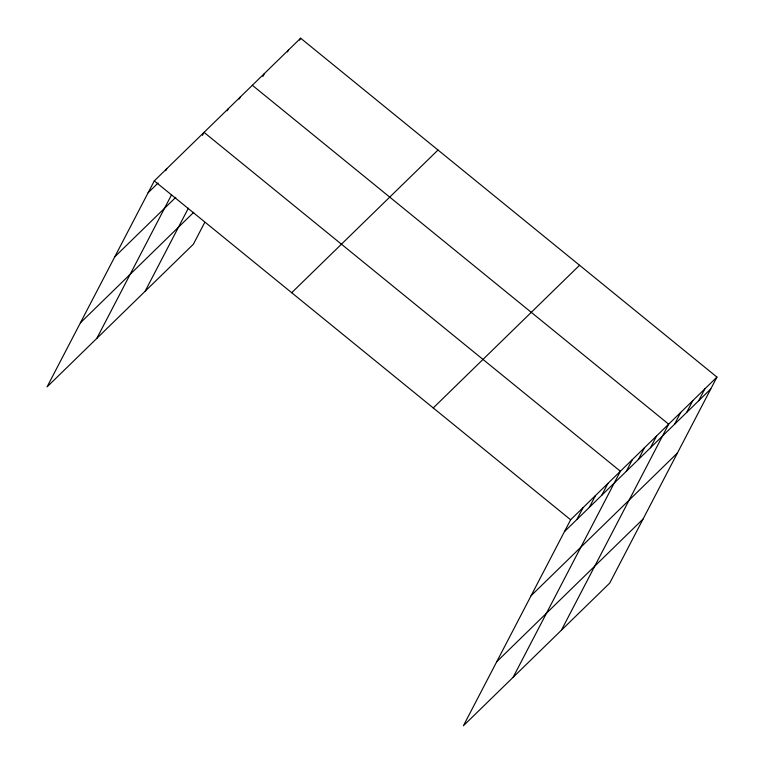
<?xml version="1.0" encoding="UTF-8"?>
<svg xmlns="http://www.w3.org/2000/svg" width="764" height="764" viewBox="0 0 764 764"><rect width="100%" height="100%" fill="white"/><g stroke="black" fill="none" stroke-linecap="round" stroke-linejoin="round"><path stroke-width="1.15" d="M716.947 377.091L570.632 519.768L463.376 725.8L609.701 583.123L716.947 377.091L300.624 38.2L154.299 180.877L47.053 386.909L193.368 244.232L204.485 222.878M165.712 170.725L166.743 168.748M96.799 338.404L171.594 194.705M202.508 135.333L204.055 132.363L620.378 471.254L513.121 677.286M227.166 110.799L228.197 108.822M239.237 99.034L240.268 97.057M145.084 291.313L188.336 208.228M262.864 76.476L264.411 73.516M287.522 51.942L288.553 49.975M299.593 40.177L300.624 38.2M576.896 519.491L583.066 507.64M589.331 507.372L595.509 495.511M601.774 495.244L607.943 483.383M626.279 471.34L632.449 459.489M638.351 459.575L644.52 447.714M650.422 447.799L656.591 435.948M561.406 630.204L668.662 424.173L252.34 85.281M674.564 424.259L680.734 412.398M686.635 412.493L692.805 400.632M698.707 400.718L704.876 388.857M148.13 192.729L158.081 183.026M114.772 256.809L175.787 197.313M80.411 322.828L193.731 212.325M291.695 292.707L438.011 150.03M433.245 407.928L579.561 265.261M564.462 531.62L710.778 388.943M531.104 595.7L677.42 453.023M496.734 661.719L643.049 519.043M154.299 180.877L570.632 519.768"/></g></svg>
